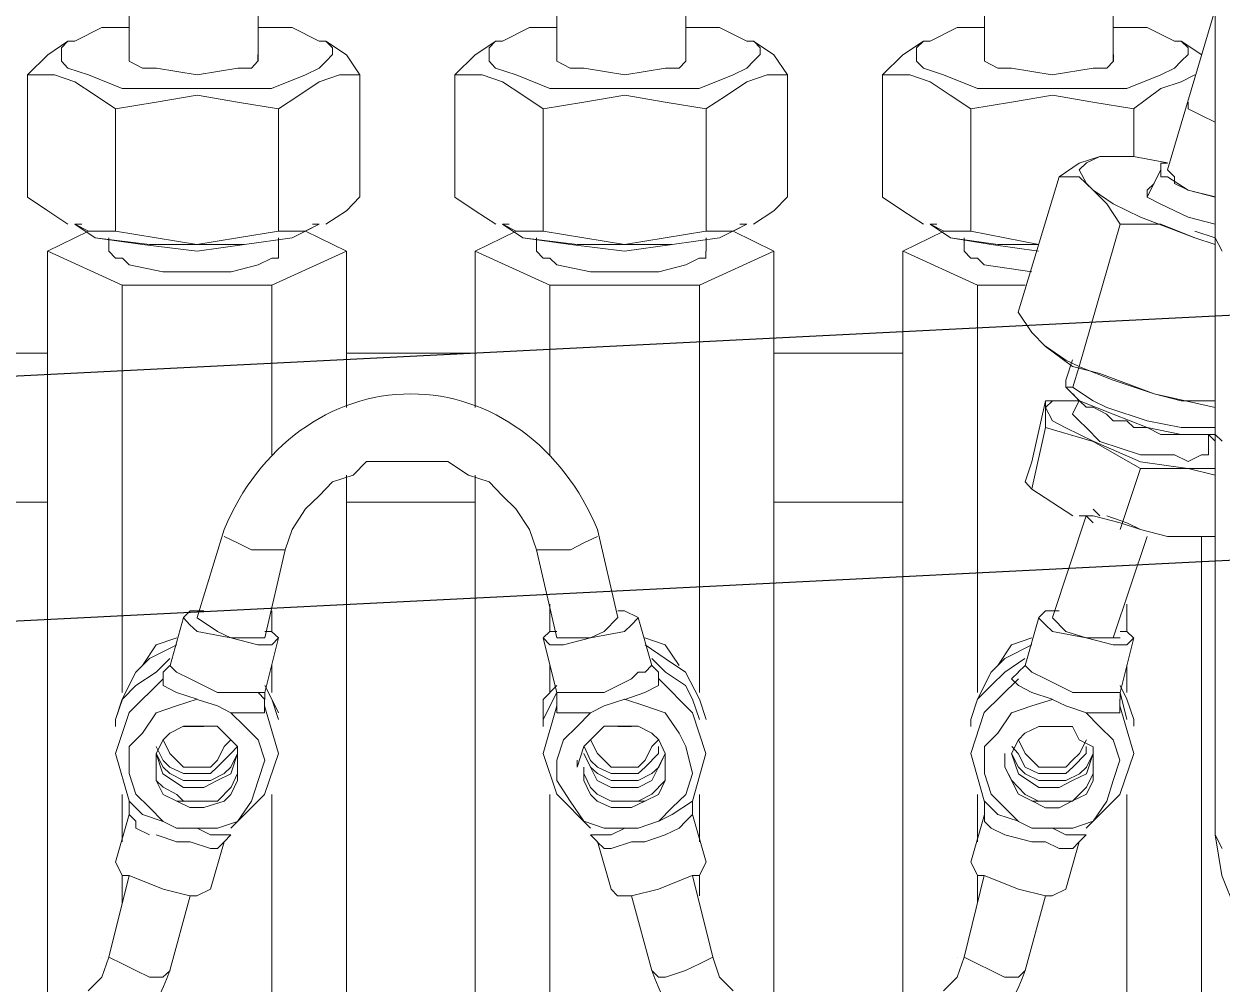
# Model space of a CAD drawing. Header units: inches. Extents: x 11 to 128, y 20 to 108.
# Drawn here: x 30.5325 to 30.6586, y 83.1759 to 83.277 of the extents above; entities that cross this region are included whole.
import ezdxf

# ---------------------------------------------------------------- set-up
doc = ezdxf.new("R2010")
doc.units = ezdxf.units.IN
doc.header["$MEASUREMENT"] = 0
doc.layers.add('1', color=255, linetype='Continuous')
doc.layers.add('Dim', color=6, linetype='Continuous', lineweight=13)

# ---------------------------------------------------------------- blocks, each defined once
blk = doc.blocks.new('5')
at = {"layer": '1', "lineweight": 9}
for p, q in [((225.62853, -21.36433), (225.62853, -21.38084)), ((225.64059, -21.36433), (225.64059, -21.38147)), ((225.66854, -21.36433), (225.66854, -21.38084)), ((225.6806, -21.36433), (225.6806, -21.38147)), ((225.70855, -21.36433), (225.70855, -21.38084)), ((225.72061, -21.36433), (225.72061, -21.38147)), ((225.73078, -21.37448), (225.72569, -21.39164)), ((225.73014, -21.39544), (225.73014, -21.37576)), ((225.62345, -21.37958), (225.62599, -21.3783)), ((225.62599, -21.3783), (225.62854, -21.3783)), ((225.64059, -21.3783), (225.64378, -21.3783)), ((225.64378, -21.3783), (225.64632, -21.37958)), ((225.66345, -21.37958), (225.66599, -21.3783)), ((225.66599, -21.3783), (225.66854, -21.3783)), ((225.6806, -21.3783), (225.68377, -21.3783)), ((225.68377, -21.3783), (225.68633, -21.37958)), ((225.70346, -21.37958), (225.70601, -21.3783)), ((225.70601, -21.3783), (225.70855, -21.3783)), ((225.72061, -21.3783), (225.72378, -21.3783)), ((225.72378, -21.3783), (225.72634, -21.37958)), ((225.62281, -21.37958), (225.62091, -21.38085)), ((225.6222, -21.38021), (225.62281, -21.37957)), ((225.6222, -21.38084), (225.6222, -21.38021)), ((225.62345, -21.37958), (225.6228, -21.37958)), ((225.6228, -21.37958), (225.62345, -21.37958)), ((225.6228, -21.37958), (225.6228, -21.37958)), ((225.64631, -21.37958), (225.64694, -21.37958)), ((225.64631, -21.38021), (225.64631, -21.38021)), ((225.64694, -21.37958), (225.64632, -21.37958)), ((225.64886, -21.38085), (225.64694, -21.37958)), ((225.64694, -21.37958), (225.64756, -21.38022)), ((225.64756, -21.38022), (225.64756, -21.38085)), ((225.66283, -21.37958), (225.66091, -21.38085)), ((225.66221, -21.38021), (225.66282, -21.37957)), ((225.66221, -21.38084), (225.66221, -21.38021)), ((225.66345, -21.37958), (225.66282, -21.37958)), ((225.66282, -21.37958), (225.66345, -21.37958)), ((225.66282, -21.37958), (225.66282, -21.37958)), ((225.68696, -21.37958), (225.68632, -21.37958)), ((225.68632, -21.37958), (225.68697, -21.37958)), ((225.68632, -21.38021), (225.68632, -21.38021)), ((225.68886, -21.38085), (225.68696, -21.37958)), ((225.68697, -21.37958), (225.68758, -21.38022)), ((225.68758, -21.38022), (225.68758, -21.38085)), ((225.70284, -21.37958), (225.70092, -21.38085)), ((225.70219, -21.38021), (225.70284, -21.37957)), ((225.70219, -21.38084), (225.70219, -21.38021)), ((225.70346, -21.37958), (225.70283, -21.37958)), ((225.70283, -21.37958), (225.70346, -21.37958)), ((225.70283, -21.37958), (225.70283, -21.37958)), ((225.72633, -21.37958), (225.72696, -21.37958)), ((225.72633, -21.38021), (225.72633, -21.38021)), ((225.72696, -21.37958), (225.72634, -21.37958)), ((225.72888, -21.38085), (225.72696, -21.37958)), ((225.72696, -21.37958), (225.7276, -21.38022)), ((225.7276, -21.38022), (225.7276, -21.38085)), ((225.62091, -21.38085), (225.61901, -21.38274)), ((225.6222, -21.38147), (225.6222, -21.38084)), ((225.62853, -21.38084), (225.62853, -21.38147)), ((225.62853, -21.38084), (225.62853, -21.38084)), ((225.64058, -21.38147), (225.64058, -21.38084)), ((225.64059, -21.38084), (225.64059, -21.38084)), ((225.64757, -21.38084), (225.64695, -21.38147)), ((225.65011, -21.38275), (225.64886, -21.38085)), ((225.66091, -21.38085), (225.659, -21.38274)), ((225.66221, -21.38147), (225.66221, -21.38084)), ((225.66854, -21.38084), (225.66854, -21.38147)), ((225.66854, -21.38084), (225.66854, -21.38084)), ((225.6806, -21.38147), (225.6806, -21.38084)), ((225.6806, -21.38084), (225.6806, -21.38084)), ((225.68758, -21.38084), (225.68696, -21.38147)), ((225.69013, -21.38275), (225.68886, -21.38085)), ((225.70092, -21.38085), (225.69901, -21.38274)), ((225.70219, -21.38147), (225.70219, -21.38084)), ((225.70855, -21.38084), (225.70855, -21.38147)), ((225.70855, -21.38084), (225.70855, -21.38084)), ((225.72061, -21.38084), (225.72061, -21.38084)), ((225.72062, -21.38147), (225.72062, -21.38084)), ((225.7276, -21.38084), (225.72696, -21.38147)), ((225.62281, -21.38212), (225.6222, -21.38147)), ((225.62472, -21.38273), (225.62281, -21.38212)), ((225.62853, -21.38147), (225.62979, -21.38212)), ((225.62979, -21.38212), (225.63108, -21.38212)), ((225.63108, -21.38212), (225.63489, -21.38273)), ((225.63489, -21.38273), (225.63869, -21.38212)), ((225.63869, -21.38212), (225.63998, -21.38212)), ((225.63998, -21.38212), (225.64058, -21.38147)), ((225.64632, -21.38212), (225.64503, -21.38273)), ((225.64695, -21.38147), (225.64632, -21.38212)), ((225.66282, -21.38212), (225.66221, -21.38147)), ((225.66473, -21.38273), (225.66282, -21.38212)), ((225.66854, -21.38147), (225.6698, -21.38212)), ((225.6698, -21.38212), (225.67109, -21.38212)), ((225.67109, -21.38212), (225.6749, -21.38273)), ((225.6749, -21.38273), (225.6787, -21.38212)), ((225.6787, -21.38212), (225.67999, -21.38212)), ((225.67999, -21.38212), (225.6806, -21.38147)), ((225.68633, -21.38212), (225.68504, -21.38273)), ((225.68696, -21.38147), (225.68633, -21.38212)), ((225.70284, -21.38212), (225.70219, -21.38147)), ((225.70473, -21.38273), (225.70284, -21.38212)), ((225.70855, -21.38147), (225.70982, -21.38212)), ((225.70982, -21.38212), (225.71109, -21.38212)), ((225.71109, -21.38212), (225.7149, -21.38273)), ((225.7149, -21.38273), (225.71872, -21.38212)), ((225.71872, -21.38212), (225.71999, -21.38212)), ((225.71999, -21.38212), (225.72062, -21.38147)), ((225.72633, -21.38212), (225.72506, -21.38273)), ((225.72696, -21.38147), (225.72633, -21.38212)), ((225.61901, -21.38274), (225.61901, -21.39417)), ((225.61902, -21.38275), (225.62155, -21.38275)), ((225.62155, -21.38275), (225.62344, -21.38338)), ((225.62344, -21.38338), (225.62534, -21.38465)), ((225.62789, -21.384), (225.62472, -21.38273)), ((225.64503, -21.38273), (225.64186, -21.384)), ((225.64441, -21.38466), (225.6463, -21.38338)), ((225.6463, -21.38338), (225.64822, -21.38274)), ((225.64822, -21.38274), (225.65012, -21.38274)), ((225.65012, -21.38274), (225.65012, -21.39417)), ((225.659, -21.38274), (225.659, -21.39417)), ((225.659, -21.38275), (225.66156, -21.38275)), ((225.66156, -21.38275), (225.66346, -21.38338)), ((225.66346, -21.38338), (225.66535, -21.38465)), ((225.6679, -21.384), (225.66473, -21.38273)), ((225.68504, -21.38273), (225.68187, -21.384)), ((225.68442, -21.38466), (225.68631, -21.38338)), ((225.68631, -21.38338), (225.68823, -21.38274)), ((225.68823, -21.38274), (225.69013, -21.38274)), ((225.69013, -21.38274), (225.69013, -21.39417)), ((225.69901, -21.38274), (225.69901, -21.39417)), ((225.69901, -21.38275), (225.70157, -21.38275)), ((225.70157, -21.38275), (225.70347, -21.38338)), ((225.70347, -21.38338), (225.70536, -21.38465)), ((225.7079, -21.384), (225.70473, -21.38273)), ((225.72506, -21.38273), (225.72189, -21.384)), ((225.72697, -21.38338), (225.72507, -21.38401)), ((225.72824, -21.38274), (225.72697, -21.38338)), ((225.62534, -21.38465), (225.62726, -21.38591)), ((225.63489, -21.384), (225.62789, -21.384)), ((225.63107, -21.38528), (225.63489, -21.38465)), ((225.64186, -21.384), (225.63489, -21.384)), ((225.63489, -21.38465), (225.63868, -21.38528)), ((225.64249, -21.38591), (225.64441, -21.38466)), ((225.66535, -21.38465), (225.66727, -21.38591)), ((225.67491, -21.384), (225.6679, -21.384)), ((225.67108, -21.38528), (225.6749, -21.38465)), ((225.6749, -21.38465), (225.67869, -21.38528)), ((225.68187, -21.384), (225.67491, -21.384)), ((225.6825, -21.38591), (225.68442, -21.38466)), ((225.70536, -21.38465), (225.70728, -21.38591)), ((225.7149, -21.384), (225.7079, -21.384)), ((225.71109, -21.38528), (225.71491, -21.38465)), ((225.72189, -21.384), (225.7149, -21.384)), ((225.71491, -21.38465), (225.7187, -21.38528)), ((225.72507, -21.38401), (225.72251, -21.38591)), ((225.62726, -21.38591), (225.63107, -21.38528)), ((225.63868, -21.38528), (225.6425, -21.38591)), ((225.66727, -21.38591), (225.67108, -21.38528)), ((225.67869, -21.38528), (225.68251, -21.38591)), ((225.70728, -21.38591), (225.71109, -21.38528)), ((225.7187, -21.38528), (225.72252, -21.38591)), ((225.7276, -21.38591), (225.7276, -21.38528)), ((225.62726, -21.38591), (225.62726, -21.39734)), ((225.6425, -21.38591), (225.6425, -21.39734)), ((225.66727, -21.38591), (225.66727, -21.39734)), ((225.68251, -21.38591), (225.68251, -21.39734)), ((225.70728, -21.38591), (225.70728, -21.39734)), ((225.72252, -21.38591), (225.72252, -21.39036)), ((225.72887, -21.38655), (225.7276, -21.38591)), ((225.73014, -21.38718), (225.72887, -21.38655)), ((225.71743, -21.39099), (225.71554, -21.39227)), ((225.71935, -21.39038), (225.71743, -21.39099)), ((225.71743, -21.39163), (225.71809, -21.39098)), ((225.71809, -21.39098), (225.71934, -21.39037)), ((225.71871, -21.39099), (225.71871, -21.39099)), ((225.71934, -21.39037), (225.71934, -21.39037)), ((225.71934, -21.39037), (225.72251, -21.39037)), ((225.72251, -21.39037), (225.72568, -21.39098)), ((225.72507, -21.39164), (225.72507, -21.39099)), ((225.72507, -21.39099), (225.72568, -21.39099)), ((225.71554, -21.39227), (225.71172, -21.40496)), ((225.71553, -21.39227), (225.71743, -21.39227)), ((225.71809, -21.39292), (225.71743, -21.39163)), ((225.71743, -21.39227), (225.71872, -21.39353)), ((225.72506, -21.39163), (225.72379, -21.39416)), ((225.72507, -21.39227), (225.72507, -21.39164)), ((225.72568, -21.39227), (225.72507, -21.39227)), ((225.72568, -21.39163), (225.72633, -21.39227)), ((225.7276, -21.39354), (225.72568, -21.39227)), ((225.72633, -21.39227), (225.72633, -21.39292)), ((225.71872, -21.39353), (225.71809, -21.39292)), ((225.71871, -21.39354), (225.72061, -21.39482)), ((225.71999, -21.39482), (225.71871, -21.39354)), ((225.72443, -21.39291), (225.72379, -21.39354)), ((225.72379, -21.39354), (225.72379, -21.39417)), ((225.72633, -21.39292), (225.7276, -21.39353)), ((225.7276, -21.39353), (225.73014, -21.39416)), ((225.73014, -21.39417), (225.7276, -21.39354)), ((225.61901, -21.39417), (225.62091, -21.39545)), ((225.64886, -21.39545), (225.65011, -21.39416)), ((225.659, -21.39417), (225.66091, -21.39545)), ((225.68886, -21.39545), (225.69013, -21.39416)), ((225.69901, -21.39417), (225.70092, -21.39545)), ((225.72124, -21.3967), (225.71999, -21.39482)), ((225.72061, -21.39482), (225.72315, -21.39607)), ((225.72379, -21.39417), (225.72506, -21.39483)), ((225.72506, -21.39483), (225.7276, -21.39607)), ((225.62091, -21.39545), (225.62281, -21.39672)), ((225.64694, -21.39671), (225.64886, -21.39545)), ((225.66091, -21.39545), (225.66283, -21.39672)), ((225.68696, -21.39671), (225.68886, -21.39545)), ((225.70092, -21.39545), (225.70284, -21.39672)), ((225.73014, -21.39798), (225.73014, -21.39545)), ((225.62535, -21.398), (225.62345, -21.39671)), ((225.62345, -21.39671), (225.6241, -21.39671)), ((225.62472, -21.39735), (225.62345, -21.39672)), ((225.64632, -21.39671), (225.64377, -21.398)), ((225.64631, -21.39672), (225.64503, -21.39735)), ((225.64568, -21.39671), (225.64631, -21.39671)), ((225.64631, -21.39671), (225.64631, -21.39671)), ((225.66537, -21.398), (225.66345, -21.39671)), ((225.66345, -21.39671), (225.6641, -21.39671)), ((225.66473, -21.39735), (225.66346, -21.39672)), ((225.68378, -21.39799), (225.68632, -21.3967)), ((225.68632, -21.39672), (225.68505, -21.39735)), ((225.68567, -21.39671), (225.68632, -21.39671)), ((225.68567, -21.39671), (225.68567, -21.39671)), ((225.70538, -21.398), (225.70346, -21.39671)), ((225.70346, -21.39671), (225.70411, -21.39671)), ((225.70474, -21.39735), (225.70347, -21.39672)), ((225.72124, -21.39671), (225.71743, -21.41003)), ((225.72507, -21.3967), (225.72124, -21.3967)), ((225.72315, -21.39607), (225.72824, -21.39799)), ((225.72824, -21.39799), (225.72507, -21.3967)), ((225.7276, -21.39607), (225.73014, -21.3967)), ((225.6209, -21.39924), (225.62472, -21.39735)), ((225.62726, -21.39735), (225.62472, -21.39735)), ((225.62535, -21.39799), (225.62979, -21.39862)), ((225.63043, -21.39861), (225.62535, -21.398)), ((225.62663, -21.39799), (225.62663, -21.39925)), ((225.62726, -21.39735), (225.63107, -21.39798)), ((225.63107, -21.39798), (225.63488, -21.39861)), ((225.63488, -21.39861), (225.63868, -21.39798)), ((225.63868, -21.39798), (225.64249, -21.39735)), ((225.63932, -21.39862), (225.64377, -21.39799)), ((225.64377, -21.398), (225.63932, -21.39861)), ((225.6425, -21.39735), (225.64504, -21.39735)), ((225.6425, -21.39799), (225.6425, -21.39925)), ((225.64503, -21.39735), (225.64887, -21.39924)), ((225.66091, -21.39924), (225.66474, -21.39735)), ((225.66727, -21.39735), (225.66473, -21.39735)), ((225.66537, -21.398), (225.67045, -21.39861)), ((225.66981, -21.39861), (225.66537, -21.398)), ((225.66664, -21.39799), (225.66664, -21.39925)), ((225.66727, -21.39735), (225.67108, -21.39798)), ((225.67108, -21.39798), (225.67489, -21.39861)), ((225.67489, -21.39861), (225.67869, -21.39798)), ((225.67869, -21.39798), (225.6825, -21.39735)), ((225.67933, -21.39861), (225.68378, -21.398)), ((225.68378, -21.398), (225.67933, -21.39861)), ((225.68251, -21.39735), (225.68505, -21.39735)), ((225.68251, -21.39799), (225.68251, -21.39925)), ((225.68505, -21.39735), (225.68886, -21.39924)), ((225.70093, -21.39924), (225.70475, -21.39735)), ((225.70728, -21.39735), (225.70474, -21.39735)), ((225.70537, -21.39799), (225.70918, -21.39862)), ((225.70982, -21.39861), (225.70538, -21.398)), ((225.70665, -21.39799), (225.70665, -21.39925)), ((225.70728, -21.39735), (225.71045, -21.39798)), ((225.71045, -21.39798), (225.71363, -21.39861)), ((225.72824, -21.39735), (225.73014, -21.39798)), ((225.73014, -21.39861), (225.72824, -21.39798)), ((225.73014, -21.45387), (225.73014, -21.39798)), ((225.73014, -21.39799), (225.73014, -21.39799)), ((225.73014, -21.39799), (225.73078, -21.39925)), ((225.6209, -21.47229), (225.6209, -21.39925)), ((225.62091, -21.39924), (225.62789, -21.40242)), ((225.62663, -21.39924), (225.62725, -21.3999)), ((225.62979, -21.39862), (225.63489, -21.39925)), ((225.63489, -21.39861), (225.63043, -21.39861)), ((225.63932, -21.39861), (225.63489, -21.39861)), ((225.63489, -21.39925), (225.63932, -21.39862)), ((225.64886, -21.39924), (225.64187, -21.40243)), ((225.64249, -21.3999), (225.64249, -21.39924)), ((225.64886, -21.41386), (225.64886, -21.39925)), ((225.66091, -21.39924), (225.6679, -21.40242)), ((225.66091, -21.41386), (225.66091, -21.39925)), ((225.66664, -21.39924), (225.66726, -21.3999)), ((225.67489, -21.39924), (225.66981, -21.39861)), ((225.67045, -21.39861), (225.67489, -21.39861)), ((225.67489, -21.39861), (225.67933, -21.39861)), ((225.67933, -21.39861), (225.67489, -21.39924)), ((225.68886, -21.39924), (225.68188, -21.40243)), ((225.6825, -21.3999), (225.6825, -21.39924)), ((225.68886, -21.47229), (225.68886, -21.39925)), ((225.70093, -21.47229), (225.70093, -21.39925)), ((225.70094, -21.39924), (225.70791, -21.40242)), ((225.70665, -21.39924), (225.70727, -21.3999)), ((225.70918, -21.39862), (225.71362, -21.39925)), ((225.71363, -21.39861), (225.70982, -21.39861)), ((225.62725, -21.3999), (225.6279, -21.3999)), ((225.6279, -21.3999), (225.62854, -21.40053)), ((225.64059, -21.40053), (225.64187, -21.3999)), ((225.64187, -21.3999), (225.64249, -21.3999)), ((225.66726, -21.3999), (225.66789, -21.3999)), ((225.66789, -21.3999), (225.66855, -21.40053)), ((225.6806, -21.40053), (225.68187, -21.3999)), ((225.68187, -21.3999), (225.6825, -21.3999)), ((225.70727, -21.3999), (225.7079, -21.3999)), ((225.7079, -21.3999), (225.70854, -21.40053)), ((225.62854, -21.40053), (225.63169, -21.40116)), ((225.63169, -21.40116), (225.63488, -21.40116)), ((225.63488, -21.40116), (225.63807, -21.40116)), ((225.63807, -21.40116), (225.64059, -21.40053)), ((225.66855, -21.40053), (225.6717, -21.40116)), ((225.6717, -21.40116), (225.67489, -21.40116)), ((225.67489, -21.40116), (225.67808, -21.40116)), ((225.67808, -21.40116), (225.6806, -21.40053)), ((225.70854, -21.40053), (225.713, -21.40116)), ((225.62789, -21.40242), (225.64186, -21.40242)), ((225.62789, -21.44054), (225.62789, -21.40243)), ((225.64187, -21.4183), (225.64187, -21.40242)), ((225.6679, -21.4183), (225.6679, -21.40242)), ((225.6679, -21.40242), (225.68188, -21.40242)), ((225.68188, -21.44054), (225.68188, -21.40243)), ((225.70791, -21.40242), (225.71235, -21.40242)), ((225.70791, -21.44054), (225.70791, -21.40243)), ((225.713, -21.40686), (225.71172, -21.40496)), ((225.71427, -21.40815), (225.713, -21.40686)), ((225.71427, -21.40814), (225.71618, -21.40943)), ((225.71427, -21.40815), (225.71427, -21.40815)), ((225.71427, -21.40815), (225.71427, -21.40815)), ((225.7168, -21.41004), (225.71427, -21.40815)), ((225.6209, -21.40877), (225.60883, -21.40877)), ((225.66091, -21.40877), (225.64885, -21.40877)), ((225.70093, -21.40877), (225.68887, -21.40877)), ((225.71617, -21.41132), (225.7168, -21.40942)), ((225.71618, -21.40943), (225.71743, -21.41004)), ((225.71934, -21.41067), (225.7168, -21.41004)), ((225.71743, -21.41004), (225.71681, -21.41196)), ((225.72061, -21.41131), (225.71744, -21.41005)), ((225.71617, -21.41195), (225.71617, -21.41132)), ((225.72443, -21.41259), (225.71934, -21.41067)), ((225.72443, -21.4126), (225.72061, -21.41131)), ((225.7168, -21.41259), (225.71618, -21.41196)), ((225.7168, -21.41196), (225.71618, -21.41196)), ((225.7168, -21.41195), (225.7168, -21.41195)), ((225.71872, -21.41323), (225.7168, -21.41196)), ((225.7168, -21.41258), (225.71744, -21.41324)), ((225.7168, -21.41259), (225.7168, -21.41259)), ((225.7168, -21.41259), (225.7168, -21.41259)), ((225.71743, -21.41323), (225.71681, -21.4126)), ((225.73014, -21.41386), (225.72443, -21.41259)), ((225.72697, -21.41323), (225.72443, -21.4126)), ((225.713, -21.41894), (225.71427, -21.41323)), ((225.71427, -21.41323), (225.71743, -21.41323)), ((225.71427, -21.41323), (225.71427, -21.41386)), ((225.71491, -21.41323), (225.71427, -21.41386)), ((225.71427, -21.41386), (225.71491, -21.41513)), ((225.71427, -21.41386), (225.71427, -21.41576)), ((225.71554, -21.41323), (225.71491, -21.41323)), ((225.71743, -21.41323), (225.71554, -21.41323)), ((225.7168, -21.41449), (225.71743, -21.41322)), ((225.71743, -21.41323), (225.71743, -21.41323)), ((225.71743, -21.41323), (225.71743, -21.41323)), ((225.71743, -21.41323), (225.71743, -21.41323)), ((225.71744, -21.41324), (225.72061, -21.41448)), ((225.71808, -21.41385), (225.71744, -21.41324)), ((225.71871, -21.41385), (225.71808, -21.41385)), ((225.71808, -21.41386), (225.71808, -21.41386)), ((225.71998, -21.41448), (225.71871, -21.41385)), ((225.71871, -21.41386), (225.71871, -21.41386)), ((225.71999, -21.41386), (225.71872, -21.41323)), ((225.72379, -21.41512), (225.71999, -21.41386)), ((225.73014, -21.41323), (225.72697, -21.41323)), ((225.71743, -21.41512), (225.7168, -21.41449)), ((225.72061, -21.41511), (225.71998, -21.41448)), ((225.71999, -21.41449), (225.71999, -21.41449)), ((225.72061, -21.41448), (225.72378, -21.41575)), ((225.713, -21.42149), (225.71427, -21.41575)), ((225.71427, -21.41575), (225.71871, -21.41704)), ((225.71491, -21.41513), (225.71618, -21.41576)), ((225.71618, -21.41576), (225.71871, -21.41703)), ((225.71808, -21.41575), (225.71743, -21.41512)), ((225.71935, -21.41704), (225.71808, -21.41575)), ((225.72188, -21.41511), (225.72061, -21.41511)), ((225.72061, -21.41512), (225.72061, -21.41512)), ((225.72252, -21.41575), (225.72188, -21.41511)), ((225.72189, -21.41512), (225.72189, -21.41512)), ((225.72252, -21.41575), (225.72252, -21.41575)), ((225.72378, -21.41575), (225.72252, -21.41575)), ((225.72697, -21.41575), (225.72378, -21.41512)), ((225.72378, -21.41575), (225.72697, -21.4164)), ((225.72507, -21.4164), (225.72378, -21.41575)), ((225.73014, -21.41575), (225.72697, -21.41575)), ((225.71871, -21.41703), (225.72315, -21.41895)), ((225.71871, -21.41704), (225.72315, -21.41957)), ((225.72314, -21.4183), (225.71935, -21.41704)), ((225.72506, -21.4164), (225.72506, -21.4164)), ((225.72568, -21.4164), (225.72507, -21.4164)), ((225.72568, -21.4164), (225.72568, -21.4164)), ((225.72696, -21.4164), (225.72568, -21.4164)), ((225.72696, -21.4164), (225.72696, -21.4164)), ((225.72759, -21.4164), (225.72696, -21.4164)), ((225.72697, -21.4164), (225.72951, -21.4164)), ((225.72824, -21.4164), (225.72759, -21.4164)), ((225.7276, -21.4164), (225.7276, -21.4164)), ((225.72824, -21.4164), (225.72824, -21.4164)), ((225.72886, -21.4164), (225.72824, -21.4164)), ((225.72951, -21.4164), (225.72886, -21.4164)), ((225.72887, -21.4164), (225.72887, -21.4164)), ((225.72951, -21.4183), (225.72951, -21.4164)), ((225.72951, -21.4164), (225.72951, -21.4164)), ((225.72951, -21.4164), (225.73014, -21.4164)), ((225.73014, -21.4164), (225.72951, -21.4164)), ((225.72951, -21.4164), (225.72951, -21.4164)), ((225.73014, -21.41703), (225.72951, -21.4164)), ((225.73078, -21.41703), (225.73013, -21.4164)), ((225.73014, -21.4164), (225.73014, -21.4164)), ((225.73014, -21.4164), (225.73014, -21.4164)), ((225.72633, -21.4183), (225.72314, -21.4183)), ((225.7276, -21.41893), (225.72633, -21.4183)), ((225.72887, -21.4183), (225.7276, -21.41893)), ((225.7295, -21.4183), (225.72887, -21.4183)), ((225.64948, -21.4202), (225.65075, -21.41893)), ((225.65075, -21.41893), (225.65457, -21.41893)), ((225.65457, -21.41893), (225.65836, -21.41893)), ((225.65836, -21.41893), (225.66028, -21.4202)), ((225.71235, -21.42082), (225.713, -21.41894)), ((225.72315, -21.41895), (225.72759, -21.41958)), ((225.64757, -21.42083), (225.64948, -21.4202)), ((225.64886, -21.47546), (225.64886, -21.42019)), ((225.66028, -21.4202), (225.6622, -21.42083)), ((225.66091, -21.47546), (225.66091, -21.42019)), ((225.72124, -21.42528), (225.72316, -21.41957)), ((225.72759, -21.41958), (225.72315, -21.41958)), ((225.73014, -21.4202), (225.7276, -21.41957)), ((225.7276, -21.41957), (225.73014, -21.41957)), ((225.64631, -21.42212), (225.64757, -21.42083)), ((225.6622, -21.42083), (225.66345, -21.42212)), ((225.713, -21.4215), (225.71235, -21.42082)), ((225.71681, -21.42402), (225.713, -21.4215)), ((225.6209, -21.42274), (225.60883, -21.42274)), ((225.64504, -21.42336), (225.64631, -21.42212)), ((225.66091, -21.42274), (225.64885, -21.42274)), ((225.66345, -21.42212), (225.66472, -21.42336)), ((225.70093, -21.42274), (225.68887, -21.42274)), ((225.64377, -21.42528), (225.64504, -21.42336)), ((225.66472, -21.42336), (225.66599, -21.42528)), ((225.71871, -21.42337), (225.71934, -21.42402)), ((225.71491, -21.43353), (225.71808, -21.42402)), ((225.71743, -21.42402), (225.71871, -21.42402)), ((225.71871, -21.42402), (225.71808, -21.42402)), ((225.71808, -21.42402), (225.71871, -21.42465)), ((225.71808, -21.42402), (225.71808, -21.42402)), ((225.71871, -21.42402), (225.72124, -21.42465)), ((225.71999, -21.42402), (225.72189, -21.42465)), ((225.71999, -21.42466), (225.71999, -21.42466)), ((225.72124, -21.42466), (225.72316, -21.42529)), ((225.72189, -21.42466), (225.72314, -21.42529)), ((225.63743, -21.42529), (225.63489, -21.43353)), ((225.63743, -21.42528), (225.63743, -21.42529)), ((225.63743, -21.42593), (225.63868, -21.42654)), ((225.64313, -21.4272), (225.64377, -21.42528)), ((225.66599, -21.42528), (225.66664, -21.4272)), ((225.67108, -21.42654), (225.67235, -21.42593)), ((225.67424, -21.43353), (225.67234, -21.42528)), ((225.67234, -21.42528), (225.67235, -21.42528)), ((225.72061, -21.43543), (225.72378, -21.42593)), ((225.72315, -21.42528), (225.72569, -21.42594)), ((225.72568, -21.42593), (225.73014, -21.42593)), ((225.72887, -21.47546), (225.72887, -21.42592)), ((225.73014, -21.42593), (225.73014, -21.42528)), ((225.63868, -21.42654), (225.63997, -21.4272)), ((225.63997, -21.4272), (225.64187, -21.4272)), ((225.64122, -21.43543), (225.64313, -21.42719)), ((225.64187, -21.4272), (225.6425, -21.4272)), ((225.6425, -21.4272), (225.64313, -21.4272)), ((225.66664, -21.42719), (225.66855, -21.43543)), ((225.66664, -21.4272), (225.66726, -21.4272)), ((225.66726, -21.4272), (225.66789, -21.4272)), ((225.66789, -21.4272), (225.66981, -21.4272)), ((225.66981, -21.4272), (225.67108, -21.42654)), ((225.63424, -21.4329), (225.63361, -21.43353)), ((225.63552, -21.4329), (225.63424, -21.4329)), ((225.64187, -21.43482), (225.64187, -21.4329)), ((225.6679, -21.43482), (225.6679, -21.43227)), ((225.67489, -21.4329), (225.67425, -21.4329)), ((225.67616, -21.43353), (225.67489, -21.4329)), ((225.71427, -21.4329), (225.71363, -21.43353)), ((225.71554, -21.4329), (225.71427, -21.4329)), ((225.72189, -21.43482), (225.72189, -21.43227)), ((225.63361, -21.43353), (225.63236, -21.438)), ((225.63362, -21.43354), (225.63422, -21.43419)), ((225.63489, -21.43353), (225.63489, -21.43354)), ((225.63489, -21.43353), (225.63489, -21.43353)), ((225.63489, -21.43354), (225.63679, -21.43482)), ((225.67298, -21.43482), (225.67424, -21.43353)), ((225.67424, -21.43353), (225.67424, -21.43353)), ((225.67424, -21.43353), (225.67424, -21.43353)), ((225.67552, -21.43419), (225.67617, -21.43354)), ((225.67742, -21.438), (225.67617, -21.43353)), ((225.71363, -21.43353), (225.71236, -21.438)), ((225.71362, -21.43354), (225.71427, -21.43419)), ((225.71491, -21.43353), (225.71491, -21.43353)), ((225.71491, -21.43353), (225.71491, -21.43353)), ((225.71617, -21.43482), (225.71491, -21.43354)), ((225.63422, -21.43419), (225.63489, -21.43482)), ((225.63489, -21.43482), (225.63806, -21.43543)), ((225.63679, -21.43482), (225.63806, -21.43543)), ((225.64122, -21.43482), (225.64186, -21.43482)), ((225.64186, -21.43482), (225.64249, -21.43543)), ((225.6679, -21.43482), (225.66727, -21.43543)), ((225.66854, -21.43482), (225.6679, -21.43482)), ((225.67171, -21.43543), (225.67298, -21.43482)), ((225.67171, -21.43543), (225.67489, -21.43482)), ((225.67489, -21.43482), (225.67552, -21.43419)), ((225.71427, -21.43419), (225.71491, -21.43482)), ((225.71491, -21.43482), (225.71808, -21.43543)), ((225.71808, -21.43543), (225.71617, -21.43482)), ((225.72124, -21.43482), (225.72188, -21.43482)), ((225.72188, -21.43482), (225.72251, -21.43543)), ((225.62979, -21.438), (225.63106, -21.43608)), ((225.63298, -21.43607), (225.63044, -21.43736)), ((225.63106, -21.43608), (225.63298, -21.43543)), ((225.63806, -21.43543), (225.64058, -21.43607)), ((225.63807, -21.43543), (225.63932, -21.43543)), ((225.63932, -21.43543), (225.64122, -21.43543)), ((225.64058, -21.43607), (225.64187, -21.43607)), ((225.64122, -21.43543), (225.64122, -21.43543)), ((225.64122, -21.43543), (225.64122, -21.43543)), ((225.6425, -21.43543), (225.64123, -21.44053)), ((225.64187, -21.43607), (225.6425, -21.43543)), ((225.66727, -21.43543), (225.66789, -21.43607)), ((225.66854, -21.44054), (225.66727, -21.43544)), ((225.66789, -21.43607), (225.66918, -21.43607)), ((225.66854, -21.43543), (225.67046, -21.43543)), ((225.66854, -21.43543), (225.66854, -21.43543)), ((225.66854, -21.43543), (225.66854, -21.43543)), ((225.66918, -21.43607), (225.67171, -21.43543)), ((225.67046, -21.43543), (225.67171, -21.43543)), ((225.67679, -21.43543), (225.67869, -21.43607)), ((225.67869, -21.43736), (225.6768, -21.43607)), ((225.67869, -21.43607), (225.67998, -21.43801)), ((225.70981, -21.438), (225.71109, -21.43608)), ((225.713, -21.43607), (225.71046, -21.43736)), ((225.71109, -21.43608), (225.713, -21.43543)), ((225.71808, -21.43543), (225.7206, -21.43607)), ((225.71934, -21.43543), (225.71809, -21.43543)), ((225.72061, -21.43543), (225.71934, -21.43543)), ((225.7206, -21.43607), (225.72189, -21.43607)), ((225.72124, -21.43543), (225.72061, -21.43543)), ((225.72124, -21.43543), (225.72124, -21.43543)), ((225.72252, -21.43543), (225.72125, -21.44053)), ((225.72189, -21.43607), (225.72252, -21.43543)), ((225.63044, -21.43736), (225.62916, -21.43862)), ((225.63107, -21.43862), (225.63234, -21.43736)), ((225.67742, -21.43736), (225.6787, -21.43862)), ((225.68059, -21.43862), (225.67869, -21.43736)), ((225.71046, -21.43736), (225.70919, -21.43862)), ((225.71045, -21.43862), (225.71234, -21.43736)), ((225.63235, -21.438), (225.6317, -21.43863)), ((225.63297, -21.43863), (225.63235, -21.438)), ((225.64187, -21.44054), (225.64187, -21.43799)), ((225.6679, -21.44054), (225.6679, -21.43799)), ((225.6768, -21.43862), (225.67743, -21.43799)), ((225.67807, -21.43863), (225.67742, -21.438)), ((225.67742, -21.438), (225.67742, -21.438)), ((225.71235, -21.438), (225.71172, -21.43863)), ((225.71235, -21.438), (225.71235, -21.438)), ((225.713, -21.43863), (225.71235, -21.438)), ((225.72189, -21.44054), (225.72189, -21.43799)), ((225.62916, -21.43862), (225.62789, -21.44117)), ((225.6317, -21.43926), (225.62853, -21.44242)), ((225.62917, -21.43989), (225.63107, -21.43862)), ((225.6317, -21.43862), (225.6317, -21.43926)), ((225.6317, -21.43926), (225.6317, -21.43989)), ((225.63423, -21.43926), (225.63297, -21.43863)), ((225.63679, -21.44055), (225.63423, -21.43926)), ((225.67299, -21.44054), (225.67553, -21.43925)), ((225.67553, -21.43925), (225.67616, -21.43862)), ((225.67616, -21.43862), (225.6768, -21.43862)), ((225.67807, -21.43926), (225.67807, -21.43862)), ((225.67807, -21.43989), (225.67807, -21.43926)), ((225.68123, -21.44243), (225.67808, -21.43927)), ((225.6787, -21.43862), (225.68059, -21.43989)), ((225.68188, -21.44117), (225.68059, -21.43862)), ((225.70919, -21.43862), (225.70791, -21.44117)), ((225.71173, -21.43926), (225.70854, -21.44242)), ((225.70919, -21.43989), (225.71045, -21.43862)), ((225.71173, -21.43862), (225.71109, -21.43926)), ((225.71109, -21.43926), (225.71173, -21.43989)), ((225.71427, -21.43926), (225.713, -21.43863)), ((225.71681, -21.44055), (225.71427, -21.43926)), ((225.6279, -21.44117), (225.62917, -21.43989)), ((225.6317, -21.43989), (225.63297, -21.44054)), ((225.63297, -21.44054), (225.63489, -21.44117)), ((225.63679, -21.44054), (225.63932, -21.44054)), ((225.63932, -21.44054), (225.63996, -21.44054)), ((225.63996, -21.44054), (225.64121, -21.44054)), ((225.64122, -21.44118), (225.64059, -21.44054)), ((225.64122, -21.44054), (225.64122, -21.44118)), ((225.64187, -21.44117), (225.64123, -21.43989)), ((225.66854, -21.43989), (225.66727, -21.44118)), ((225.66727, -21.44307), (225.66854, -21.44054)), ((225.66854, -21.44054), (225.66854, -21.44054)), ((225.6698, -21.44054), (225.66854, -21.44054)), ((225.66854, -21.44118), (225.66854, -21.44054)), ((225.67046, -21.44054), (225.6698, -21.44054)), ((225.67299, -21.44054), (225.67046, -21.44054)), ((225.6749, -21.44118), (225.67679, -21.44054)), ((225.67679, -21.44054), (225.67807, -21.43989)), ((225.68059, -21.43989), (225.68124, -21.44117)), ((225.7079, -21.44117), (225.70919, -21.43989)), ((225.71173, -21.43989), (225.713, -21.44054)), ((225.713, -21.44054), (225.7149, -21.44117)), ((225.7168, -21.44054), (225.71872, -21.44054)), ((225.71872, -21.44054), (225.71999, -21.44054)), ((225.71999, -21.44054), (225.72125, -21.44054)), ((225.72124, -21.44118), (225.72124, -21.44054)), ((225.72124, -21.44054), (225.72188, -21.44307)), ((225.72125, -21.43989), (225.72189, -21.44117)), ((225.62789, -21.44117), (225.62725, -21.44307)), ((225.62726, -21.44307), (225.6279, -21.44117)), ((225.63297, -21.44178), (225.63107, -21.44244)), ((225.63489, -21.44117), (225.63297, -21.44178)), ((225.63489, -21.44118), (225.6368, -21.44179)), ((225.6368, -21.44179), (225.63805, -21.44244)), ((225.64121, -21.4418), (225.64121, -21.44117)), ((225.6425, -21.44623), (225.64121, -21.4418)), ((225.64121, -21.44243), (225.64121, -21.4418)), ((225.6425, -21.44243), (225.64187, -21.44117)), ((225.6425, -21.44307), (225.64187, -21.44117)), ((225.66727, -21.44118), (225.66727, -21.44307)), ((225.66854, -21.44179), (225.66727, -21.44624)), ((225.66854, -21.44179), (225.66854, -21.44118)), ((225.66854, -21.44244), (225.66854, -21.44179)), ((225.67171, -21.44243), (225.67298, -21.4418)), ((225.67298, -21.4418), (225.6749, -21.44117)), ((225.67679, -21.4418), (225.67489, -21.44117)), ((225.67869, -21.44243), (225.67679, -21.4418)), ((225.68124, -21.44117), (225.68188, -21.44307)), ((225.68251, -21.44307), (225.68188, -21.44117)), ((225.70791, -21.44117), (225.70727, -21.44307)), ((225.70728, -21.44307), (225.7079, -21.44117)), ((225.71109, -21.44244), (225.71299, -21.44179)), ((225.71299, -21.44179), (225.71491, -21.44118)), ((225.71491, -21.44118), (225.71618, -21.44179)), ((225.71617, -21.44179), (225.71809, -21.44243)), ((225.72123, -21.4418), (225.72123, -21.44117)), ((225.72252, -21.44623), (225.72123, -21.4418)), ((225.72123, -21.44243), (225.72123, -21.4418)), ((225.72124, -21.44118), (225.72124, -21.44118)), ((225.72189, -21.44117), (225.72252, -21.44307)), ((225.62853, -21.44242), (225.62726, -21.44624)), ((225.63107, -21.44244), (225.62978, -21.44434)), ((225.63805, -21.44244), (225.63933, -21.4437)), ((225.63806, -21.44243), (225.63998, -21.44243)), ((225.63998, -21.44243), (225.64121, -21.44243)), ((225.6698, -21.44244), (225.66854, -21.44244)), ((225.67171, -21.44244), (225.6698, -21.44244)), ((225.67046, -21.44372), (225.67171, -21.44243)), ((225.67998, -21.44435), (225.67869, -21.44243)), ((225.6825, -21.44625), (225.68123, -21.44243)), ((225.70854, -21.44242), (225.70727, -21.44624)), ((225.70982, -21.44434), (225.71109, -21.44244)), ((225.71808, -21.44243), (225.72, -21.44243)), ((225.71933, -21.44371), (225.71808, -21.44244)), ((225.72, -21.44243), (225.72123, -21.44243)), ((225.62726, -21.44307), (225.62726, -21.44307)), ((225.62726, -21.44371), (225.62726, -21.44308)), ((225.63234, -21.44435), (225.63361, -21.4437)), ((225.63361, -21.4437), (225.63553, -21.4437)), ((225.63361, -21.44371), (225.63424, -21.44371)), ((225.63423, -21.44371), (225.63552, -21.44371)), ((225.63424, -21.44371), (225.63552, -21.44371)), ((225.63553, -21.4437), (225.63678, -21.4437)), ((225.63678, -21.4437), (225.63805, -21.44497)), ((225.63933, -21.4437), (225.6406, -21.44497)), ((225.6425, -21.44307), (225.6425, -21.44307)), ((225.66727, -21.44371), (225.66727, -21.44308)), ((225.66917, -21.44496), (225.67046, -21.44372)), ((225.6717, -21.44497), (225.67299, -21.4437)), ((225.67299, -21.4437), (225.67425, -21.4437)), ((225.67424, -21.44371), (225.67553, -21.44371)), ((225.67553, -21.44371), (225.67424, -21.44371)), ((225.67425, -21.4437), (225.67616, -21.4437)), ((225.67616, -21.4437), (225.67742, -21.44435)), ((225.68251, -21.44307), (225.68251, -21.44307)), ((225.70728, -21.44371), (225.70728, -21.44308)), ((225.71234, -21.44434), (225.71363, -21.44371)), ((225.71363, -21.44371), (225.7149, -21.44371)), ((225.71554, -21.44371), (225.71426, -21.44371)), ((225.71427, -21.44371), (225.71554, -21.44371)), ((225.7149, -21.44371), (225.7168, -21.44371)), ((225.7168, -21.44371), (225.71743, -21.44496)), ((225.72061, -21.44497), (225.71933, -21.44371)), ((225.72252, -21.44307), (225.72252, -21.4437)), ((225.62978, -21.44434), (225.62853, -21.4456)), ((225.63107, -21.44623), (225.6317, -21.44497)), ((225.6317, -21.44497), (225.63234, -21.44435)), ((225.6317, -21.44496), (225.63234, -21.44625)), ((225.63743, -21.4456), (225.63806, -21.44496)), ((225.63805, -21.44497), (225.63868, -21.4456)), ((225.6406, -21.44497), (225.64122, -21.44688)), ((225.66854, -21.44688), (225.66917, -21.44496)), ((225.67108, -21.4456), (225.6717, -21.44497)), ((225.67171, -21.44496), (225.67234, -21.44625)), ((225.67742, -21.44435), (225.67808, -21.44497)), ((225.67742, -21.4456), (225.67807, -21.44496)), ((225.67808, -21.44497), (225.67869, -21.44623)), ((225.6806, -21.4456), (225.67998, -21.44435)), ((225.70855, -21.4456), (225.70982, -21.44434)), ((225.71109, -21.44624), (225.71174, -21.44496)), ((225.71173, -21.44496), (225.71236, -21.44625)), ((225.71174, -21.44496), (225.71234, -21.44434)), ((225.71743, -21.44496), (225.71872, -21.44561)), ((225.71744, -21.44625), (225.71809, -21.44496)), ((225.72123, -21.44687), (225.72061, -21.44497)), ((225.62726, -21.44624), (225.62853, -21.45069)), ((225.62853, -21.4456), (225.62853, -21.44813)), ((225.6317, -21.44689), (225.63107, -21.4456)), ((225.6317, -21.44752), (225.63107, -21.44623)), ((225.63107, -21.44624), (225.63107, -21.44753)), ((225.63169, -21.44814), (225.63107, -21.44624)), ((225.63234, -21.44625), (225.63297, -21.44688)), ((225.63805, -21.44623), (225.63678, -21.44752)), ((225.63679, -21.44688), (225.63743, -21.4456)), ((225.63868, -21.4456), (225.63805, -21.44623)), ((225.63868, -21.44623), (225.63805, -21.44752)), ((225.63868, -21.44624), (225.63805, -21.44814)), ((225.63868, -21.4456), (225.63868, -21.44752)), ((225.64121, -21.45007), (225.6425, -21.44623)), ((225.66727, -21.44624), (225.66854, -21.45006)), ((225.67045, -21.44752), (225.67108, -21.4456)), ((225.6717, -21.44752), (225.67108, -21.44623)), ((225.67171, -21.44753), (225.67108, -21.44624)), ((225.67171, -21.44689), (225.67109, -21.4456)), ((225.67234, -21.44625), (225.67298, -21.44688)), ((225.6768, -21.44688), (225.67742, -21.4456)), ((225.67807, -21.44623), (225.6768, -21.44752)), ((225.67807, -21.4456), (225.67807, -21.44623)), ((225.67869, -21.44624), (225.67807, -21.44753)), ((225.67869, -21.44623), (225.67808, -21.44752)), ((225.67869, -21.44752), (225.67869, -21.44623)), ((225.68123, -21.44813), (225.6806, -21.4456)), ((225.68123, -21.4507), (225.6825, -21.44625)), ((225.70727, -21.44624), (225.70854, -21.45069)), ((225.70855, -21.44813), (225.70855, -21.4456)), ((225.71045, -21.44624), (225.71045, -21.44753)), ((225.71108, -21.44624), (225.71173, -21.44814)), ((225.71173, -21.44753), (225.71108, -21.44624)), ((225.71172, -21.44623), (225.7111, -21.4456)), ((225.71235, -21.44752), (225.71172, -21.44623)), ((225.71236, -21.44625), (225.713, -21.44688)), ((225.7168, -21.44688), (225.71744, -21.44625)), ((225.71808, -21.44623), (225.71681, -21.44752)), ((225.71808, -21.4456), (225.71808, -21.44623)), ((225.71809, -21.44814), (225.71871, -21.44624)), ((225.71871, -21.44624), (225.71809, -21.44753)), ((225.71872, -21.44561), (225.71872, -21.44753)), ((225.72123, -21.45007), (225.72252, -21.44623)), ((225.63107, -21.44753), (225.63107, -21.44687)), ((225.63107, -21.44878), (225.63107, -21.44752)), ((225.63107, -21.44752), (225.63107, -21.44878)), ((225.63234, -21.44752), (225.6317, -21.44689)), ((225.63234, -21.44813), (225.6317, -21.44752)), ((225.63361, -21.44813), (225.63234, -21.44752)), ((225.63297, -21.44688), (225.63362, -21.44751)), ((225.63362, -21.44751), (225.63489, -21.44751)), ((225.63489, -21.44751), (225.63614, -21.44751)), ((225.63614, -21.44751), (225.63679, -21.44688)), ((225.63678, -21.44752), (225.63614, -21.44813)), ((225.63805, -21.44752), (225.63743, -21.44813)), ((225.63868, -21.44752), (225.63868, -21.44688)), ((225.63868, -21.44877), (225.63868, -21.44751)), ((225.63868, -21.44751), (225.63868, -21.44814)), ((225.64122, -21.44688), (225.6406, -21.44878)), ((225.66854, -21.44878), (225.66854, -21.44688)), ((225.67045, -21.44688), (225.67045, -21.44751)), ((225.67108, -21.44813), (225.67108, -21.44752)), ((225.67108, -21.44752), (225.67108, -21.44878)), ((225.67235, -21.44813), (225.6717, -21.44752)), ((225.67234, -21.44752), (225.67171, -21.44689)), ((225.67363, -21.44813), (225.67234, -21.44752)), ((225.67298, -21.44688), (225.67363, -21.44751)), ((225.67363, -21.44751), (225.6749, -21.44751)), ((225.6749, -21.44751), (225.67617, -21.44751)), ((225.6768, -21.44752), (225.67615, -21.44813)), ((225.67617, -21.44751), (225.6768, -21.44688)), ((225.67808, -21.44752), (225.67742, -21.44813)), ((225.67869, -21.44688), (225.67869, -21.44752)), ((225.67869, -21.44752), (225.67869, -21.44878)), ((225.71045, -21.44688), (225.71045, -21.44751)), ((225.71045, -21.44752), (225.71045, -21.44752)), ((225.71045, -21.44752), (225.7111, -21.44878)), ((225.71046, -21.44751), (225.71108, -21.44877)), ((225.71362, -21.44813), (225.71235, -21.44752)), ((225.713, -21.44688), (225.71363, -21.44751)), ((225.71363, -21.44751), (225.7149, -21.44751)), ((225.7149, -21.44751), (225.71617, -21.44751)), ((225.71617, -21.44751), (225.7168, -21.44688)), ((225.71681, -21.44752), (225.71617, -21.44813)), ((225.71871, -21.44752), (225.71871, -21.44688)), ((225.71871, -21.44877), (225.71871, -21.44751)), ((225.71871, -21.44752), (225.71871, -21.44752)), ((225.72061, -21.44877), (225.72123, -21.44687)), ((225.62853, -21.44813), (225.62916, -21.45005)), ((225.63361, -21.44942), (225.63169, -21.44814)), ((225.63361, -21.44878), (225.63234, -21.44813)), ((225.63489, -21.44813), (225.63361, -21.44813)), ((225.63614, -21.44813), (225.63489, -21.44813)), ((225.63743, -21.44813), (225.63614, -21.44878)), ((225.63805, -21.44814), (225.63678, -21.44877)), ((225.63868, -21.44813), (225.63807, -21.44941)), ((225.67108, -21.44813), (225.67171, -21.44942)), ((225.67233, -21.44877), (225.67171, -21.44753)), ((225.67362, -21.44878), (225.67235, -21.44813)), ((225.6749, -21.44813), (225.67363, -21.44813)), ((225.67615, -21.44813), (225.6749, -21.44813)), ((225.67742, -21.44813), (225.67616, -21.44878)), ((225.67807, -21.44753), (225.67742, -21.44877)), ((225.67869, -21.44877), (225.67869, -21.44752)), ((225.6806, -21.45007), (225.68123, -21.44813)), ((225.70918, -21.45005), (225.70855, -21.44813)), ((225.71235, -21.44814), (225.71173, -21.44753)), ((225.71173, -21.44814), (225.71363, -21.44942)), ((225.71363, -21.44877), (225.71235, -21.44814)), ((225.71491, -21.44813), (225.71362, -21.44813)), ((225.71617, -21.44813), (225.71491, -21.44813)), ((225.71744, -21.44814), (225.71617, -21.44877)), ((225.7168, -21.44877), (225.71809, -21.44814)), ((225.71809, -21.44753), (225.71744, -21.44814)), ((225.71871, -21.44813), (225.71809, -21.44941)), ((225.71871, -21.44813), (225.71871, -21.44752)), ((225.6317, -21.45007), (225.63107, -21.44878)), ((225.63107, -21.44878), (225.6317, -21.44941)), ((225.6317, -21.44941), (225.63299, -21.45007)), ((225.63489, -21.44878), (225.63361, -21.44878)), ((225.63553, -21.44942), (225.63361, -21.44942)), ((225.63614, -21.44878), (225.63489, -21.44878)), ((225.63678, -21.44877), (225.63553, -21.44942)), ((225.63807, -21.44941), (225.6368, -21.4507)), ((225.63868, -21.44878), (225.63805, -21.45007)), ((225.6406, -21.44878), (225.63997, -21.4507)), ((225.66979, -21.4507), (225.66854, -21.44878)), ((225.67171, -21.45007), (225.67108, -21.44878)), ((225.67171, -21.44942), (225.67233, -21.45005)), ((225.67362, -21.44942), (225.67233, -21.44877)), ((225.67489, -21.44878), (225.67362, -21.44878)), ((225.6749, -21.44942), (225.67362, -21.44942)), ((225.67616, -21.44878), (225.67489, -21.44878)), ((225.67617, -21.44942), (225.6749, -21.44942)), ((225.67742, -21.44877), (225.67617, -21.44942)), ((225.67742, -21.45005), (225.67869, -21.44877)), ((225.67869, -21.44878), (225.67807, -21.45007)), ((225.71108, -21.44877), (225.71173, -21.45006)), ((225.7111, -21.44878), (225.71172, -21.44941)), ((225.71172, -21.44941), (225.71235, -21.45007)), ((225.7149, -21.44877), (225.71363, -21.44877)), ((225.71363, -21.44942), (225.71554, -21.44942)), ((225.71617, -21.44877), (225.7149, -21.44877)), ((225.71554, -21.44942), (225.7168, -21.44877)), ((225.71809, -21.44941), (225.7168, -21.4507)), ((225.71809, -21.45006), (225.71871, -21.44877)), ((225.72, -21.45071), (225.72061, -21.44877)), ((225.62789, -21.4545), (225.62789, -21.45007)), ((225.62853, -21.4507), (225.62853, -21.45196)), ((225.62978, -21.45195), (225.62853, -21.4507)), ((225.62916, -21.45005), (225.63045, -21.45131)), ((225.63299, -21.4507), (225.6317, -21.45007)), ((225.63361, -21.4507), (225.63298, -21.4507)), ((225.63299, -21.45007), (225.63361, -21.4507)), ((225.63422, -21.45131), (225.63299, -21.4507)), ((225.63552, -21.4507), (225.63361, -21.4507)), ((225.63361, -21.4507), (225.63424, -21.4507)), ((225.6368, -21.4507), (225.63552, -21.4507)), ((225.63743, -21.4507), (225.63553, -21.45131)), ((225.63805, -21.45007), (225.63743, -21.4507)), ((225.63806, -21.45323), (225.64121, -21.45007)), ((225.63997, -21.4507), (225.63868, -21.4526)), ((225.64187, -21.47863), (225.64187, -21.45007)), ((225.6679, -21.47863), (225.6679, -21.45007)), ((225.66854, -21.45006), (225.67171, -21.45322)), ((225.67108, -21.45259), (225.66979, -21.4507)), ((225.67233, -21.4507), (225.67171, -21.45007)), ((225.67233, -21.45005), (225.67362, -21.45071)), ((225.67362, -21.45131), (225.67233, -21.4507)), ((225.67362, -21.45071), (225.67489, -21.45071)), ((225.67489, -21.45071), (225.67617, -21.45071)), ((225.67679, -21.4507), (225.67552, -21.45131)), ((225.67553, -21.4507), (225.6768, -21.4507)), ((225.67617, -21.45071), (225.67742, -21.45005)), ((225.67807, -21.45007), (225.67679, -21.4507)), ((225.67933, -21.45131), (225.6806, -21.45007)), ((225.68123, -21.4507), (225.67933, -21.45196)), ((225.68123, -21.45196), (225.68123, -21.4507)), ((225.68188, -21.4545), (225.68188, -21.45007)), ((225.70791, -21.4545), (225.70791, -21.45007)), ((225.70981, -21.45196), (225.70854, -21.45069)), ((225.70855, -21.4507), (225.70855, -21.45196)), ((225.71045, -21.45132), (225.70918, -21.45005)), ((225.71173, -21.45006), (225.713, -21.45069)), ((225.71235, -21.45007), (225.71362, -21.4507)), ((225.713, -21.45069), (225.71427, -21.45132)), ((225.71363, -21.4507), (225.713, -21.4507)), ((225.71554, -21.4507), (225.71363, -21.4507)), ((225.71363, -21.4507), (225.71427, -21.4507)), ((225.71554, -21.45132), (225.7168, -21.45069)), ((225.7168, -21.4507), (225.71554, -21.4507)), ((225.7168, -21.45069), (225.71809, -21.45006)), ((225.71808, -21.45323), (225.72123, -21.45007)), ((225.71871, -21.45258), (225.72, -21.45071)), ((225.72189, -21.47863), (225.72189, -21.45007)), ((225.62853, -21.45195), (225.62726, -21.4564)), ((225.62917, -21.45258), (225.62852, -21.45195)), ((225.6317, -21.4526), (225.62978, -21.45195)), ((225.63045, -21.45131), (225.6317, -21.4526)), ((225.63553, -21.45131), (225.63422, -21.45131)), ((225.67552, -21.45131), (225.67362, -21.45131)), ((225.67808, -21.45259), (225.67933, -21.45131)), ((225.67933, -21.45196), (225.67808, -21.45259)), ((225.68123, -21.45195), (225.6806, -21.45259)), ((225.68251, -21.4564), (225.68124, -21.45195)), ((225.70855, -21.45195), (225.70727, -21.4564)), ((225.70855, -21.4526), (225.70855, -21.45195)), ((225.71173, -21.45259), (225.70981, -21.45196)), ((225.71174, -21.4526), (225.71045, -21.45132)), ((225.71427, -21.45132), (225.71554, -21.45132)), ((225.62917, -21.45324), (225.62917, -21.45258)), ((225.63297, -21.45323), (225.6317, -21.4526)), ((225.63868, -21.4526), (225.6368, -21.45323)), ((225.67298, -21.45323), (225.67108, -21.45259)), ((225.67807, -21.45259), (225.67615, -21.45322)), ((225.6806, -21.45259), (225.67998, -21.45324)), ((225.70918, -21.45323), (225.70855, -21.4526)), ((225.71299, -21.45323), (225.71174, -21.4526)), ((225.71681, -21.45324), (225.71871, -21.45258)), ((225.63044, -21.45387), (225.62917, -21.45324)), ((225.63298, -21.4545), (225.63106, -21.45386)), ((225.63107, -21.45323), (225.63107, -21.45323)), ((225.63489, -21.45323), (225.63297, -21.45323)), ((225.6368, -21.45323), (225.63489, -21.45323)), ((225.63615, -21.45387), (225.63489, -21.45324)), ((225.63806, -21.45387), (225.63615, -21.45387)), ((225.63806, -21.45386), (225.63743, -21.4545)), ((225.67234, -21.4545), (225.67171, -21.45386)), ((225.67362, -21.45386), (225.67171, -21.45386)), ((225.6749, -21.45323), (225.67298, -21.45323)), ((225.6749, -21.45323), (225.67362, -21.45386)), ((225.67615, -21.45322), (225.6749, -21.45322)), ((225.67869, -21.45387), (225.67679, -21.4545)), ((225.67869, -21.45323), (225.67869, -21.45323)), ((225.67998, -21.45324), (225.67869, -21.45387)), ((225.67869, -21.45387), (225.67869, -21.45387)), ((225.71045, -21.45386), (225.70918, -21.45323)), ((225.71045, -21.45323), (225.71045, -21.45323)), ((225.71299, -21.4545), (225.71045, -21.45386)), ((225.71491, -21.45323), (225.71299, -21.45323)), ((225.71617, -21.45387), (225.71491, -21.45324)), ((225.71491, -21.45324), (225.71681, -21.45324)), ((225.71808, -21.45387), (225.71617, -21.45387)), ((225.71808, -21.45386), (225.71743, -21.4545)), ((225.73014, -21.45386), (225.73077, -21.45766)), ((225.73078, -21.45513), (225.73014, -21.45387)), ((225.63423, -21.4545), (225.63297, -21.4545)), ((225.63614, -21.45513), (225.63423, -21.4545)), ((225.63743, -21.4545), (225.63614, -21.45894)), ((225.63679, -21.45513), (225.63614, -21.45513)), ((225.63743, -21.4545), (225.63679, -21.45513)), ((225.63743, -21.4545), (225.63743, -21.4545)), ((225.67298, -21.45513), (225.67233, -21.4545)), ((225.67363, -21.45894), (225.67234, -21.45449)), ((225.67362, -21.45513), (225.67298, -21.45513)), ((225.67552, -21.4545), (225.67362, -21.45513)), ((225.67679, -21.4545), (225.67552, -21.4545)), ((225.71427, -21.4545), (225.71299, -21.4545)), ((225.71554, -21.45513), (225.71427, -21.4545)), ((225.71681, -21.45513), (225.71554, -21.45513)), ((225.71743, -21.4545), (225.71618, -21.45894)), ((225.71743, -21.4545), (225.71681, -21.45513)), ((225.71743, -21.4545), (225.71743, -21.4545)), ((225.62789, -21.45766), (225.62726, -21.45639)), ((225.68189, -21.45766), (225.68251, -21.45639)), ((225.7079, -21.45766), (225.70727, -21.45639)), ((225.62663, -21.4653), (225.62854, -21.45767)), ((225.62789, -21.46021), (225.62789, -21.45766)), ((225.62853, -21.45766), (225.62789, -21.45766)), ((225.6317, -21.45894), (225.62853, -21.45766)), ((225.67807, -21.45894), (225.68122, -21.45766)), ((225.68122, -21.45766), (225.68189, -21.45766)), ((225.68123, -21.45767), (225.68315, -21.4653)), ((225.68188, -21.45957), (225.68188, -21.45767)), ((225.70665, -21.4653), (225.70854, -21.45767)), ((225.70854, -21.45766), (225.7079, -21.45766)), ((225.70791, -21.46021), (225.70791, -21.45766)), ((225.71173, -21.45894), (225.70854, -21.45766)), ((225.73077, -21.45766), (225.73204, -21.46084)), ((225.63422, -21.45957), (225.6317, -21.45894)), ((225.63235, -21.46656), (225.63423, -21.45956)), ((225.63488, -21.45957), (225.63422, -21.45957)), ((225.63614, -21.45894), (225.63488, -21.45957)), ((225.67423, -21.45957), (225.67363, -21.45894)), ((225.67552, -21.45957), (225.67423, -21.45957)), ((225.67807, -21.45894), (225.67552, -21.45957)), ((225.67553, -21.45957), (225.67742, -21.46656)), ((225.71426, -21.45957), (225.71173, -21.45894)), ((225.71235, -21.46656), (225.71427, -21.45956)), ((225.7149, -21.45957), (225.71426, -21.45957)), ((225.71617, -21.45894), (225.7149, -21.45957)), ((225.62598, -21.46719), (225.62663, -21.46529)), ((225.62599, -21.4653), (225.62599, -21.4653)), ((225.62663, -21.46529), (225.6279, -21.46593)), ((225.62663, -21.4653), (225.62663, -21.4653)), ((225.68188, -21.46593), (225.68314, -21.46529)), ((225.68314, -21.46529), (225.68378, -21.46719)), ((225.68314, -21.4653), (225.68314, -21.4653)), ((225.68378, -21.4653), (225.68378, -21.4653)), ((225.706, -21.46719), (225.70665, -21.46529)), ((225.70601, -21.4653), (225.70601, -21.4653)), ((225.70665, -21.46529), (225.7079, -21.46593)), ((225.70665, -21.4653), (225.70665, -21.4653)), ((225.6279, -21.46593), (225.62917, -21.46656)), ((225.62917, -21.46656), (225.63044, -21.46719)), ((225.63169, -21.46719), (225.63236, -21.46656)), ((225.67742, -21.46656), (225.67807, -21.46719)), ((225.6787, -21.46719), (225.68059, -21.46656)), ((225.68059, -21.46656), (225.68188, -21.46593)), ((225.7079, -21.46593), (225.70919, -21.46656)), ((225.70919, -21.46656), (225.71044, -21.46719)), ((225.71173, -21.46719), (225.71236, -21.46656)), ((225.62471, -21.46846), (225.62598, -21.46719)), ((225.63044, -21.46719), (225.63169, -21.46719)), ((225.67807, -21.46719), (225.6787, -21.46719)), ((225.68378, -21.46719), (225.68505, -21.46846)), ((225.70473, -21.46846), (225.706, -21.46719)), ((225.71044, -21.46719), (225.71173, -21.46719))]:
    blk.add_line(p, q, dxfattribs=at)
for centre, major_axis, start_param, end_param in [((225.65489, -21.43465), (0, 0.02206), -1.132244, 1.132244), ((225.61488, -21.45827), (0, 0.02163), 1.963897, 4.319288), ((225.69489, -21.45827), (0, 0.02163), 1.963922, 4.319263)]:
    blk.add_ellipse(centre, major_axis=major_axis, ratio=0.874097, start_param=start_param, end_param=end_param, dxfattribs=at)

msp = doc.modelspace()

# ---------------------------------------------------------------- linework, layer by layer
for p, q in [((30.03891, 83.21528), (31.19342, 83.27306)), ((30.12987, 83.19404), (31.19315, 83.24726))]:
    msp.add_line(p, q)
msp.add_open_spline([(18.80527, 84.67695), (20.02879, 84.15716), (22.00001, 83.28056), (26.13586, 81.6811), (29.86669, 80.9072), (34.92488, 80.9072), (38.64477, 80.92251), (41.12414, 80.90707)], degree=3, knots=[0, 0, 0, 0, 3.550687, 7.088547, 10.454406, 13.763203, 20.376363, 20.376363, 20.376363, 20.376363])
msp.add_open_spline([(18.80527, 84.67695), (20.02879, 84.15716), (22.00001, 83.28056), (26.13586, 81.6811), (29.86669, 80.9072), (34.92488, 80.9072), (38.64477, 80.92251), (41.12414, 80.90707)], degree=3, knots=[0, 0, 0, 0, 3.550687, 7.088547, 10.454406, 13.763203, 20.376363, 20.376363, 20.376363, 20.376363])

# ---------------------------------------------------------------- block references
at = {"layer": 'Dim', "xscale": 1.125, "yscale": 1.125, "zscale": 1.125}
msp.add_blockref('5', (-223.28855, 107.32721), dxfattribs=at)

doc.saveas('drawing.dxf')
